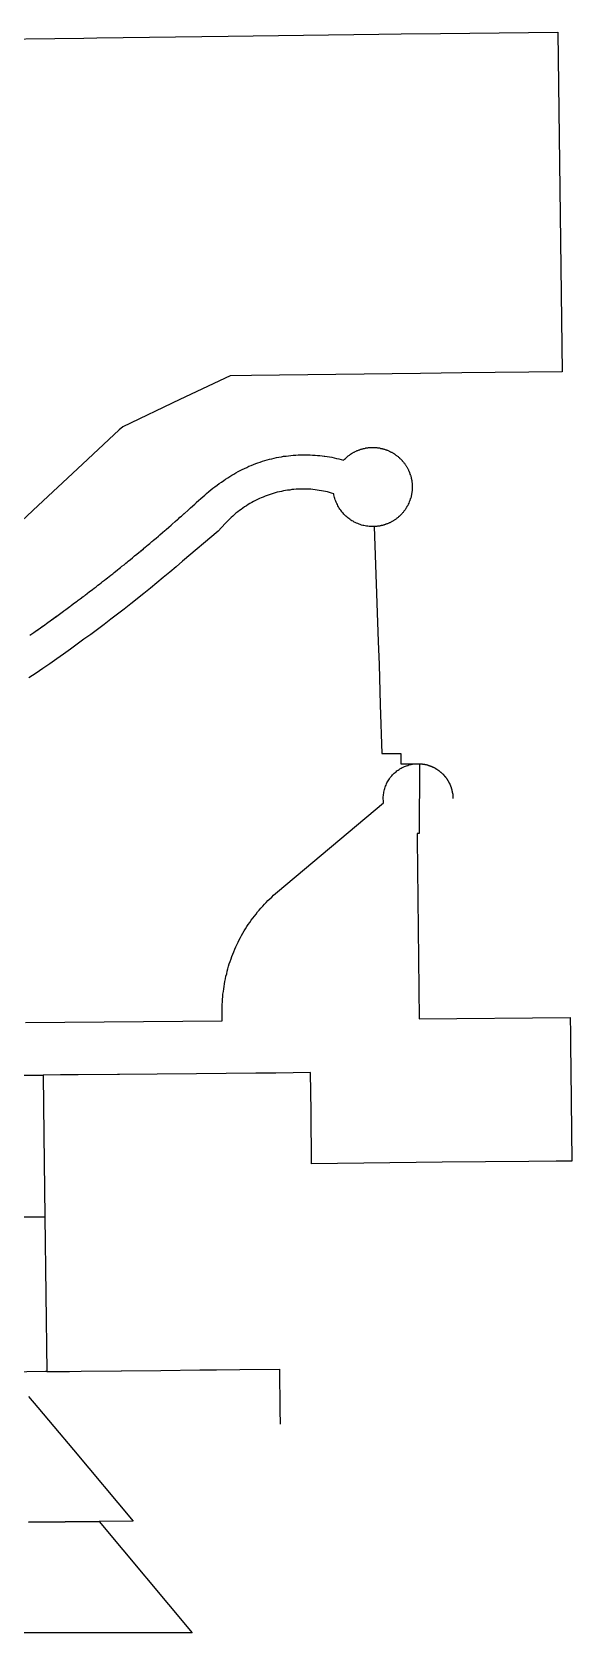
# Model space of a CAD drawing. Extents: x -8 to 2178, y 730 to 2915.
# Drawn here: x 1441 to 2178, y 730 to 2915 of the extents above; entities that cross this region are included whole.
import ezdxf

# ---------------------------------------------------------------- set-up
doc = ezdxf.new("R2010")
doc.units = 0
doc.layers.add('Cadastral_Map', color=7, linetype='CONTINUOUS')

msp = doc.modelspace()

# ---------------------------------------------------------------- linework, layer by layer
at = {"layer": 'Cadastral_Map', "color": 7}
for points in [[(1351.9495, 2904.7356), (1511.553, 2906.6556), (1529.0733, 2906.8956), (1708.5972, 2909.2956), (1914.2817, 2911.9356), (1944.7624, 2912.4156), (1998.5236, 2912.8956), (2158.6071, 2915.0557), (2164.6072, 2451.3732), (2027.8042, 2449.6932), (1970.923, 2448.9732), (1855.7205, 2447.5331), (1740.5179, 2446.0931), (1710.9973, 2445.8531), (1642.3558, 2413.213), (1564.5941, 2376.2528), (1559.794, 2371.9327), (1502.6728, 2318.6525), (1448.9116, 2268.7322), (1396.1104, 2219.5319)], [(1437.6313, 2091.6112), (1442.9115, 2095.2113), (1446.7515, 2098.0913), (1452.2717, 2101.9313), (1456.1117, 2104.5713), (1462.1119, 2108.8913), (1465.2319, 2111.0513), (1474.3521, 2117.7714), (1483.4723, 2124.2514), (1483.7123, 2124.4914), (1484.1923, 2124.9714), (1486.8324, 2126.8914), (1492.3525, 2130.9714), (1493.0725, 2131.4514), (1494.0326, 2132.1714), (1496.9126, 2134.3315), (1501.4727, 2137.6915), (1502.6728, 2138.4115), (1503.6328, 2139.3715), (1506.5128, 2141.5315), (1510.3529, 2144.4115), (1512.033, 2145.6115), (1513.473, 2146.5715), (1515.873, 2148.7315), (1519.2331, 2151.1316), (1521.1532, 2152.5716), (1523.0732, 2154.0116), (1525.2332, 2155.6916), (1528.1133, 2157.8516), (1530.5134, 2159.7716), (1532.6734, 2161.4516), (1534.8334, 2163.1316), (1536.9935, 2164.8116), (1539.3936, 2166.7316), (1541.7936, 2168.4116), (1543.7137, 2170.0917), (1545.8737, 2171.7717), (1548.2738, 2173.6917), (1550.9138, 2175.6117), (1552.5938, 2177.0517), (1554.5139, 2178.7317), (1557.1539, 2180.8917), (1559.794, 2182.8117), (1561.474, 2184.2517), (1563.3941, 2185.6917), (1566.2741, 2187.8517), (1568.9142, 2190.0118), (1570.3542, 2191.4518), (1572.0343, 2192.6518), (1574.9143, 2195.0518), (1577.7944, 2197.4518), (1579.2344, 2198.6518), (1580.6744, 2199.8518), (1583.7945, 2202.2518), (1586.6746, 2204.6518), (1588.1146, 2205.8518), (1589.3146, 2207.0519), (1592.6747, 2209.6919), (1595.5548, 2212.0919), (1596.7548, 2213.0519), (1597.9548, 2214.0119), (1601.3149, 2216.8919), (1604.435, 2219.5319), (1605.395, 2220.4919), (1606.595, 2221.2119), (1610.1951, 2224.3319), (1613.3152, 2226.972), (1614.0352, 2227.692), (1614.9952, 2228.652), (1618.8353, 2231.772), (1621.9554, 2234.412), (1622.6754, 2235.132), (1623.6354, 2235.852), (1627.4755, 2239.212), (1630.5955, 2242.092), (1631.3156, 2242.572), (1632.0356, 2243.292), (1636.1157, 2246.6521), (1639.4757, 2249.7721), (1639.9558, 2250.2521), (1640.4358, 2250.4921), (1642.5958, 2252.6521), (1644.7559, 2254.3321), (1646.9159, 2256.2521), (1648.1159, 2257.2121), (1648.3559, 2257.6921), (1648.8359, 2257.9321), (1653.636, 2262.2521), (1656.7561, 2265.1322), (1657.2361, 2265.3722), (1662.7562, 2270.4122), (1665.3963, 2272.8122), (1673.7965, 2280.4922), (1676.4365, 2282.8923), (1679.0766, 2285.2923), (1681.9567, 2287.6923), (1684.5967, 2290.0923), (1687.4768, 2292.2523), (1690.3568, 2294.4123), (1693.2369, 2296.5723), (1696.357, 2298.7323), (1699.237, 2300.6524), (1702.3571, 2302.8124), (1704.9972, 2304.7324), (1707.8772, 2306.4124), (1710.5173, 2308.3324), (1713.3974, 2310.0124), (1716.2774, 2311.6924), (1719.1575, 2313.3724), (1722.0375, 2315.0524), (1724.9176, 2316.4924), (1727.7977, 2317.9324), (1730.6777, 2319.3725), (1733.7978, 2320.8125), (1736.6779, 2322.2525), (1739.7979, 2323.4525), (1742.918, 2324.6525), (1746.0381, 2325.8525), (1749.1581, 2327.0525), (1752.2782, 2328.0125), (1755.3983, 2329.2125), (1758.5183, 2330.1725), (1761.6384, 2330.8925), (1764.9985, 2331.8525), (1767.8785, 2332.5725), (1771.2386, 2333.2925), (1774.5987, 2334.0125), (1777.7188, 2334.7325), (1781.0788, 2335.2125), (1784.1989, 2335.9325), (1787.559, 2336.1725), (1790.919, 2336.6525), (1794.0391, 2337.1325), (1797.3992, 2337.3726), (1800.7593, 2337.6126), (1804.1193, 2337.8526), (1807.2394, 2337.8526), (1810.5995, 2337.8526), (1813.9595, 2338.0926), (1817.3196, 2337.8526), (1820.4397, 2337.8526), (1823.7998, 2337.6126), (1827.1598, 2337.3726), (1830.5199, 2337.1325), (1833.64, 2336.8925), (1837, 2336.4125), (1839.6401, 2336.1725), (1840.3601, 2335.9325), (1843.4802, 2335.4525), (1846.8403, 2334.9725), (1849.9603, 2334.4925), (1853.3204, 2333.7725), (1856.4405, 2333.0525), (1859.8005, 2332.3325), (1862.9206, 2331.3725), (1866.0407, 2330.4125), (1867.2407, 2331.8525), (1868.6807, 2333.0525), (1869.8808, 2334.2525), (1871.3208, 2335.4525), (1872.5208, 2336.4125), (1873.9609, 2337.6126), (1874.6809, 2338.0926), (1875.4009, 2338.5726), (1876.8409, 2339.5326), (1878.5209, 2340.4926), (1879.241, 2340.9726), (1879.961, 2341.4526), (1880.681, 2341.6926), (1881.641, 2342.1726), (1882.121, 2342.4126), (1883.081, 2342.8926), (1883.8011, 2343.1326), (1884.7611, 2343.6126), (1885.4811, 2343.8526), (1886.4411, 2344.3326), (1887.1611, 2344.5726), (1888.1212, 2344.8126), (1888.8412, 2345.2926), (1889.8012, 2345.5326), (1890.5212, 2345.7726), (1891.4812, 2346.0126), (1892.2012, 2346.2526), (1893.1613, 2346.4926), (1893.8813, 2346.7326), (1894.8413, 2346.7326), (1895.8013, 2346.9726), (1896.5213, 2347.2126), (1897.4814, 2347.2126), (1898.4414, 2347.4526), (1899.1614, 2347.4526), (1900.1214, 2347.6926), (1900.8414, 2347.6926), (1901.8015, 2347.6926), (1902.7615, 2347.9326), (1903.7215, 2347.9326), (1904.4415, 2347.9326), (1905.4015, 2347.9326), (1906.3616, 2347.9326), (1907.0816, 2347.9326), (1908.0416, 2347.9326), (1909.0016, 2347.9326), (1909.7216, 2347.6926), (1910.6817, 2347.6926), (1911.6417, 2347.6926), (1912.3617, 2347.4526), (1913.3217, 2347.4526), (1914.2817, 2347.2126), (1915.0017, 2347.2126), (1915.9618, 2346.9726), (1916.6818, 2346.7326), (1917.6418, 2346.7326), (1918.6018, 2346.4926), (1919.3218, 2346.2526), (1920.2819, 2346.0126), (1921.0019, 2345.7726), (1921.9619, 2345.5326), (1922.9219, 2345.2926), (1923.6419, 2344.8126), (1924.602, 2344.5726), (1925.322, 2344.3326), (1926.042, 2344.0926), (1926.762, 2343.6126), (1927.722, 2343.3726), (1928.442, 2342.8926), (1929.4021, 2342.6526), (1930.1221, 2342.1726), (1930.8421, 2341.6926), (1931.8021, 2341.4526), (1932.5221, 2340.9726), (1933.2421, 2340.4926), (1933.9622, 2340.0126), (1934.6822, 2339.5326), (1935.4022, 2339.0526), (1936.1222, 2338.5726), (1937.0822, 2338.0926), (1937.5622, 2337.6126), (1938.2823, 2337.1325), (1939.0023, 2336.4125), (1939.7223, 2335.9325), (1940.4423, 2335.4525), (1941.1623, 2334.7325), (1941.8823, 2334.2525), (1942.3623, 2333.5325), (1943.0824, 2333.0525), (1943.8024, 2332.3325), (1944.2824, 2331.8525), (1945.0024, 2331.1325), (1945.4824, 2330.4125), (1946.2024, 2329.9325), (1946.6824, 2329.2125), (1947.4025, 2328.4925), (1947.8825, 2327.7725), (1948.3625, 2327.0525), (1949.0825, 2326.3325), (1949.5625, 2325.6125), (1950.0425, 2324.8925), (1950.5225, 2324.1725), (1951.0025, 2323.4525), (1951.4825, 2322.7325), (1951.9626, 2322.0125), (1952.4426, 2321.2925), (1952.9226, 2320.5725), (1953.4026, 2319.6125), (1953.6426, 2318.8925), (1954.1226, 2318.1724), (1954.6026, 2317.4524), (1954.8426, 2316.4924), (1955.3226, 2315.7724), (1955.5626, 2315.0524), (1956.0426, 2314.0924), (1956.2826, 2313.3724), (1956.5227, 2312.4124), (1956.7627, 2311.6924), (1957.2427, 2310.7324), (1957.4827, 2310.0124), (1957.7227, 2309.0524), (1957.9627, 2308.3324), (1958.2027, 2307.3724), (1958.4427, 2306.6524), (1958.4427, 2305.6924), (1958.6827, 2304.7324), (1958.9227, 2304.0124), (1959.1627, 2303.0524), (1959.1627, 2302.0924), (1959.4027, 2301.3724), (1959.4027, 2300.4124), (1959.6427, 2299.6923), (1959.6427, 2298.7323), (1959.6427, 2297.7723), (1959.6427, 2296.8123), (1959.8827, 2296.0923), (1959.8827, 2295.1323), (1959.8827, 2294.1723), (1959.8827, 2293.4523), (1959.8827, 2292.4923), (1959.8827, 2291.5323), (1959.6427, 2290.8123), (1959.6427, 2289.8523), (1959.6427, 2288.8923), (1959.6427, 2288.1723), (1959.4027, 2287.2123), (1959.4027, 2286.2523), (1959.1627, 2285.5323), (1958.9227, 2284.5723), (1958.9227, 2283.8523), (1958.6827, 2282.8923), (1958.4427, 2281.9323), (1958.2027, 2281.2122), (1958.2027, 2280.2522), (1957.9627, 2279.2922), (1957.7227, 2278.5722), (1957.2427, 2277.6122), (1957.0027, 2276.8922), (1956.7627, 2275.9322), (1956.5227, 2275.2122), (1956.2826, 2274.4922), (1955.8026, 2273.5322), (1955.0826, 2272.0922), (1954.3626, 2270.4122), (1953.6426, 2268.7322), (1952.6826, 2267.2922), (1951.9626, 2265.8522), (1951.7225, 2265.3722), (1951.0025, 2264.1722), (1950.5225, 2263.6922), (1950.0425, 2262.7322), (1949.5625, 2262.2521), (1948.8425, 2261.2921), (1948.3625, 2260.8121), (1947.8825, 2260.0921), (1947.4025, 2259.3721), (1946.6824, 2258.6521), (1946.2024, 2257.9321), (1945.4824, 2257.2121), (1945.0024, 2256.7321), (1944.2824, 2256.0121), (1943.8024, 2255.5321), (1943.0824, 2254.8121), (1942.3623, 2254.3321), (1941.6423, 2253.6121), (1941.1623, 2253.1321), (1940.4423, 2252.4121), (1939.7223, 2251.9321), (1939.0023, 2251.4521), (1938.2823, 2250.7321), (1937.5622, 2250.2521), (1936.8422, 2249.7721), (1936.1222, 2249.2921), (1935.4022, 2248.8121), (1934.6822, 2248.3321), (1933.9622, 2247.8521), (1933.2421, 2247.3721), (1932.5221, 2246.8921), (1931.5621, 2246.4121), (1930.8421, 2246.1721), (1930.1221, 2245.6921), (1929.4021, 2245.2121), (1928.442, 2244.9721), (1927.722, 2244.4921), (1926.762, 2244.2521), (1926.042, 2243.772), (1925.322, 2243.532), (1924.3619, 2243.292), (1923.6419, 2243.052), (1922.6819, 2242.572), (1921.9619, 2242.332), (1921.0019, 2242.092), (1920.2819, 2241.852), (1919.3218, 2241.612), (1918.6018, 2241.372), (1917.6418, 2241.372), (1916.6818, 2241.132), (1915.9618, 2240.892), (1915.0017, 2240.652), (1914.2817, 2240.652), (1913.3217, 2240.412), (1912.3617, 2240.412), (1911.6417, 2240.172), (1910.6817, 2240.172), (1909.7216, 2240.172), (1909.0016, 2239.932), (1908.0416, 2239.932), (1913.3217, 2082.9712), (1914.5217, 2051.771), (1916.2018, 1996.5707), (1918.3618, 1930.0904), (1944.2824, 1930.3304), (1944.2824, 1915.9303), (1965.1628, 1916.1703), (1966.6029, 1916.1703), (1967.3229, 1916.1703), (1968.2829, 1916.1703), (1969.2429, 1916.1703), (1969.9629, 1916.1703), (1969.4829, 1821.1298), (1969.0029, 1821.1298), (1968.5229, 1821.1298), (1967.8029, 1821.1298), (1967.5629, 1821.1298), (1966.8429, 1821.1298), (1966.3629, 1821.1298), (1966.3629, 1813.6897), (1969.4829, 1567.9284), (2175.6474, 1569.8484), (2175.8874, 1548.0083), (2175.8874, 1535.5282), (2176.1274, 1531.9282), (2176.3674, 1497.848), (2178.0475, 1373.7674), (2156.447, 1373.5274), (2119.0062, 1373.2874), (2059.9649, 1372.5674), (2000.9236, 1372.0874), (1822.3597, 1370.1674), (1821.6397, 1441.4477), (1820.9197, 1494.488), (1797.1592, 1494.248), (1773.3987, 1494.008), (1746.2781, 1493.768), (1705.7172, 1493.288), (1665.3963, 1493.048), (1611.3951, 1492.568), (1560.274, 1492.088), (1557.394, 1492.088), (1503.3928, 1491.608), (1479.6322, 1491.368), (1455.8717, 1491.128), (1366.8298, 1490.168)], [(1959.8827, 2293.9323), (1959.8827, 2293.4523), (1959.8827, 2292.4923), (1959.8827, 2291.5323), (1959.6427, 2290.8123), (1959.6427, 2289.8523), (1959.6427, 2289.1323), (1959.6427, 2288.8923), (1959.6427, 2288.1723), (1959.4027, 2287.2123), (1959.4027, 2286.2523), (1959.1627, 2285.5323), (1958.9227, 2284.5723), (1958.9227, 2283.8523), (1958.6827, 2282.8923), (1958.4427, 2281.9323), (1958.2027, 2281.2122), (1958.2027, 2280.2522), (1957.9627, 2279.2922), (1957.7227, 2278.5722), (1957.2427, 2277.6122), (1957.0027, 2276.8922), (1956.7627, 2275.9322), (1956.5227, 2275.2122), (1956.2826, 2274.4922), (1955.8026, 2273.5322), (1955.0826, 2272.0922), (1954.3626, 2270.4122), (1953.6426, 2268.7322), (1952.6826, 2267.2922), (1951.9626, 2265.8522), (1951.7225, 2265.3722), (1951.0025, 2264.1722), (1950.5225, 2263.6922), (1950.0425, 2262.7322), (1949.5625, 2262.2521), (1948.8425, 2261.2921), (1948.3625, 2260.8121), (1947.8825, 2260.0921), (1947.4025, 2259.3721), (1946.6824, 2258.6521), (1946.2024, 2257.9321), (1945.4824, 2257.2121), (1945.0024, 2256.7321), (1944.2824, 2256.0121), (1943.8024, 2255.5321), (1943.0824, 2254.8121), (1942.3623, 2254.3321), (1941.8823, 2253.6121), (1941.6423, 2253.6121), (1941.1623, 2253.1321), (1940.4423, 2252.4121), (1939.7223, 2251.9321), (1939.0023, 2251.4521), (1939.0023, 2251.2121), (1938.2823, 2250.7321), (1937.5622, 2250.2521), (1936.8422, 2249.7721), (1936.1222, 2249.2921), (1935.4022, 2248.8121), (1934.6822, 2248.3321), (1933.9622, 2247.8521), (1933.2421, 2247.3721), (1932.5221, 2246.8921), (1931.8021, 2246.6521), (1931.5621, 2246.4121), (1930.8421, 2246.1721), (1930.1221, 2245.6921), (1929.4021, 2245.2121), (1928.442, 2244.9721), (1927.722, 2244.4921), (1927.002, 2244.2521), (1926.762, 2244.2521), (1926.042, 2243.772), (1925.322, 2243.532), (1925.082, 2243.532), (1924.3619, 2243.292), (1923.6419, 2243.052), (1923.4019, 2242.812), (1922.6819, 2242.572), (1921.9619, 2242.332), (1921.7219, 2242.332), (1921.0019, 2242.092), (1920.2819, 2241.852), (1920.0419, 2241.852), (1919.3218, 2241.612), (1918.6018, 2241.372), (1918.3618, 2241.372), (1917.6418, 2241.372), (1916.9218, 2241.132), (1916.6818, 2241.132), (1915.9618, 2240.892), (1915.2418, 2240.652), (1915.0017, 2240.652), (1914.2817, 2240.652), (1913.3217, 2240.412), (1912.3617, 2240.412), (1911.6417, 2240.172), (1911.4017, 2240.172), (1910.6817, 2240.172), (1909.9616, 2240.172), (1909.7216, 2240.172), (1909.0016, 2239.932), (1908.0416, 2239.932), (1906.1216, 2239.932), (1904.4415, 2239.932), (1902.5215, 2239.932), (1900.8414, 2240.172), (1899.1614, 2240.412), (1897.2414, 2240.652), (1895.5613, 2240.892), (1893.8813, 2241.372), (1892.2012, 2241.612), (1890.5212, 2242.092), (1888.8412, 2242.812), (1887.1611, 2243.292), (1885.4811, 2244.0121), (1883.8011, 2244.7321), (1882.121, 2245.4521), (1880.681, 2246.1721), (1879.001, 2247.1321), (1877.5609, 2247.8521), (1876.1209, 2248.8121), (1874.6809, 2250.0121), (1873.2408, 2250.9721), (1871.8008, 2251.9321), (1870.3608, 2253.1321), (1869.1607, 2254.3321), (1867.9607, 2255.5321), (1866.5207, 2256.7321), (1865.3207, 2258.1721), (1864.3606, 2259.3721), (1863.1606, 2260.8121), (1862.2006, 2262.2521), (1861.0006, 2263.6922), (1860.0405, 2265.1322), (1859.3205, 2266.8122), (1858.3605, 2268.2522), (1857.6405, 2269.9322), (1856.6805, 2271.3722), (1855.9605, 2273.0522), (1855.4804, 2274.7322), (1854.7604, 2276.4122), (1854.2804, 2278.0922), (1853.8004, 2279.7722), (1853.3204, 2281.4523), (1852.8404, 2283.1323), (1852.6004, 2284.8123), (1849.7203, 2285.7723), (1847.0803, 2286.4923), (1844.2002, 2287.2123), (1841.3201, 2287.9323), (1838.6801, 2288.4123), (1835.8, 2288.8923), (1832.92, 2289.3723), (1830.0399, 2289.8523), (1827.1598, 2290.0923), (1824.2798, 2290.5723), (1821.3997, 2290.8123), (1818.5196, 2290.8123), (1815.6396, 2291.0523), (1812.7595, 2291.0523), (1809.8795, 2291.0523), (1806.9994, 2291.0523), (1804.1193, 2290.8123), (1801.2393, 2290.8123), (1798.3592, 2290.5723), (1795.4791, 2290.3323), (1792.5991, 2289.8523), (1789.719, 2289.6123), (1786.839, 2289.1323), (1783.9589, 2288.6523), (1781.0788, 2287.9323), (1778.4388, 2287.4523), (1775.5587, 2286.7323), (1772.6786, 2286.0123), (1770.0386, 2285.0523), (1767.1585, 2284.3323), (1764.5185, 2283.3723), (1761.6384, 2282.4123), (1758.9983, 2281.4523), (1756.3583, 2280.2522), (1753.7182, 2279.2922), (1751.0782, 2278.0922), (1748.4381, 2276.8922), (1745.7981, 2275.4522), (1743.158, 2274.2522), (1740.7579, 2272.8122), (1738.1179, 2271.3722), (1735.7178, 2269.9322), (1733.3178, 2268.2522), (1730.9177, 2266.8122), (1728.5177, 2265.1322), (1726.1176, 2263.4522), (1723.7176, 2261.7721), (1721.5575, 2260.0921), (1719.1575, 2258.1721), (1716.9974, 2256.2521), (1714.8374, 2254.3321), (1712.6773, 2252.4121), (1710.7573, 2250.4921), (1708.5972, 2248.3321), (1706.6772, 2246.4121), (1704.5172, 2244.2521), (1694.6769, 2233.692), (1646.1959, 2192.6518), (1637.3157, 2185.2117), (1628.6755, 2177.7717), (1619.7953, 2170.5717), (1610.9151, 2163.1316), (1602.2749, 2155.9316), (1593.1547, 2148.7315), (1591.4747, 2147.2915), (1584.2745, 2141.5315), (1575.3943, 2134.5715), (1566.2741, 2127.3714), (1557.394, 2120.4114), (1548.2738, 2113.4513), (1539.1536, 2106.4913), (1530.0334, 2099.5313), (1520.6731, 2092.8112), (1511.553, 2086.0912), (1502.1927, 2079.3712), (1493.0725, 2072.6511), (1483.7123, 2065.9311), (1474.3521, 2059.4511), (1464.9919, 2052.731), (1455.3917, 2046.251), (1446.0315, 2039.771), (1436.4313, 2033.5309)], [(1431.6312, 1562.8884), (1700.4371, 1565.2884), (1700.1971, 1577.0485), (1700.1971, 1580.6485), (1700.1971, 1584.2485), (1700.4371, 1587.6085), (1700.6771, 1591.2085), (1700.9171, 1594.8086), (1701.1571, 1598.1686), (1701.3971, 1601.7686), (1701.8771, 1605.1286), (1702.3571, 1608.7286), (1702.8371, 1612.3287), (1703.3171, 1615.6887), (1704.0371, 1619.0487), (1704.7572, 1622.6487), (1705.4772, 1626.0087), (1706.4372, 1629.3688), (1707.1572, 1632.9688), (1708.1172, 1636.3288), (1709.0773, 1639.6888), (1710.0373, 1643.0488), (1711.2373, 1646.4088), (1712.4373, 1649.7689), (1713.6374, 1653.1289), (1714.8374, 1656.2489), (1716.2774, 1659.6089), (1717.4774, 1662.9689), (1718.9175, 1666.0889), (1720.3575, 1669.209), (1722.0375, 1672.569), (1723.4776, 1675.689), (1725.1576, 1678.809), (1726.8376, 1681.929), (1728.5177, 1684.809), (1730.4377, 1687.9291), (1732.1178, 1690.8091), (1734.0378, 1693.9291), (1735.9578, 1696.8091), (1738.1179, 1699.6891), (1740.0379, 1702.5691), (1742.198, 1705.4492), (1744.358, 1708.3292), (1746.5181, 1710.9692), (1748.6781, 1713.8492), (1750.8382, 1716.4892), (1753.2382, 1719.1292), (1755.6383, 1721.7692), (1758.0383, 1724.4093), (1760.4384, 1726.8093), (1762.8384, 1729.4493), (1765.4785, 1731.8493), (1767.8785, 1734.2493), (1770.5186, 1736.6493), (1773.1587, 1739.0493), (1775.7987, 1741.2094), (1920.7619, 1862.65), (1920.5219, 1864.33), (1920.5219, 1866.01), (1920.2819, 1867.69), (1920.2819, 1869.37), (1920.2819, 1871.05), (1920.5219, 1872.7301), (1920.7619, 1874.4101), (1921.0019, 1875.8501), (1921.2419, 1877.5301), (1921.4819, 1879.2101), (1921.9619, 1880.8901), (1922.4419, 1882.3301), (1922.9219, 1884.0101), (1923.4019, 1885.4501), (1924.1219, 1887.1301), (1924.602, 1888.5701), (1925.322, 1890.0101), (1926.282, 1891.4502), (1927.002, 1892.8902), (1927.962, 1894.3302), (1928.922, 1895.7702), (1929.8821, 1897.2102), (1930.8421, 1898.4102), (1931.8021, 1899.6102), (1933.0021, 1901.0502), (1934.2022, 1902.2502), (1935.4022, 1903.2102), (1936.6022, 1904.4102), (1937.8022, 1905.3702), (1939.0023, 1906.5702), (1940.4423, 1907.5302), (1941.8823, 1908.4902), (1943.0824, 1909.2103), (1944.5224, 1910.1702), (1946.2024, 1910.8903), (1947.6424, 1911.6103), (1949.0825, 1912.3303), (1950.5225, 1913.0503), (1952.2026, 1913.5303), (1953.6426, 1914.0103), (1955.3226, 1914.4903), (1957.0027, 1914.9703), (1958.4427, 1915.2103), (1960.1227, 1915.6903), (1961.8028, 1915.9303), (1963.4828, 1915.9303), (1965.1628, 1916.1703), (1966.6029, 1916.1703), (1966.8429, 1916.1703), (1967.3229, 1916.1703), (1967.5629, 1916.1703), (1968.0429, 1916.1703), (1968.2829, 1916.1703), (1968.5229, 1916.1703), (1969.0029, 1916.1703), (1969.4829, 1916.1703), (1969.7229, 1916.1703), (1969.9629, 1916.1703), (1970.2029, 1916.1703), (1970.6829, 1916.1703), (1971.403, 1916.1703), (1971.643, 1915.9303), (1972.123, 1915.9303), (1972.363, 1915.9303), (1973.083, 1915.9303), (1973.323, 1915.9303), (1973.803, 1915.9303), (1974.043, 1915.6903), (1974.763, 1915.6903), (1975.0031, 1915.6903), (1975.4831, 1915.6903), (1975.7231, 1915.4503), (1976.2031, 1915.4503), (1976.4431, 1915.4503), (1976.6831, 1915.4503), (1976.9231, 1915.2103), (1977.1631, 1915.2103), (1977.8831, 1915.2103), (1978.1231, 1914.9703), (1978.3631, 1914.9703), (1978.6031, 1914.9703), (1978.8431, 1914.9703), (1979.5632, 1914.7303), (1979.8032, 1914.7303), (1980.2832, 1914.4903), (1980.5232, 1914.4903), (1981.0032, 1914.2503), (1981.2432, 1914.2503), (1981.4832, 1914.2503), (1981.9632, 1914.0103), (1982.6832, 1913.7703), (1982.9232, 1913.7703), (1983.1632, 1913.7703), (1983.4032, 1913.5303), (1983.6432, 1913.5303), (1984.1232, 1913.2903), (1984.3632, 1913.2903), (1984.6033, 1913.0503), (1985.0833, 1913.0503), (1985.0833, 1912.8103), (1985.8033, 1912.8103), (1986.0433, 1912.5703), (1986.2833, 1912.5703), (1986.5233, 1912.3303), (1986.7633, 1912.3303), (1987.2433, 1912.0903), (1987.4833, 1911.8503), (1987.7233, 1911.8503), (1987.9633, 1911.8503), (1988.2033, 1911.6103), (1988.6833, 1911.3703), (1988.9234, 1911.3703), (1989.1634, 1911.1303), (1989.4034, 1910.8903), (1989.6434, 1910.8903), (1990.1234, 1910.6503), (1990.3634, 1910.4103), (1990.6034, 1910.4103), (1991.0834, 1910.1702), (1991.5634, 1909.9303), (1991.8034, 1909.6902), (1992.0434, 1909.4503), (1992.2834, 1909.4503), (1992.5234, 1909.2103), (1993.0034, 1908.9703), (1993.2435, 1908.7303), (1993.4835, 1908.7303), (1993.7235, 1908.4902), (1993.9635, 1908.4902), (1994.4435, 1908.0102), (1994.6835, 1908.0102), (1994.9235, 1907.7702), (1995.1635, 1907.5302), (1995.4035, 1907.5302), (1995.6435, 1907.0502), (1995.8835, 1907.0502), (1996.1235, 1906.8102), (1996.3635, 1906.8102), (1996.6035, 1906.5702), (1997.0835, 1906.0902), (1997.3235, 1906.0902), (1997.5635, 1905.8502), (1998.0436, 1905.3702), (1998.2836, 1905.1302), (1998.5236, 1904.8902), (1998.7636, 1904.6502), (1999.0036, 1904.6502), (1999.2436, 1904.4102), (1999.4836, 1904.1702), (1999.7236, 1903.9302), (1999.9636, 1903.6902), (2000.2036, 1903.4502), (2000.4436, 1903.2102), (2000.6836, 1902.9702), (2000.9236, 1902.7302), (2001.1636, 1902.4902), (2001.4036, 1902.2502), (2001.6436, 1902.2502), (2001.8836, 1901.7702), (2002.1236, 1901.5302), (2002.3636, 1901.2902), (2002.6037, 1901.2902), (2002.8437, 1901.0502), (2003.0837, 1900.5702), (2003.3237, 1900.3302), (2003.5637, 1900.0902), (2003.5637, 1899.8502), (2003.8037, 1899.6102), (2004.0437, 1899.3702), (2004.2837, 1899.1302), (2004.5237, 1898.8902), (2004.7637, 1898.6502), (2005.0037, 1898.4102), (2005.2437, 1898.1702), (2005.4837, 1897.6902), (2005.7237, 1897.4502), (2005.7237, 1897.2102), (2005.9637, 1897.2102), (2006.2037, 1896.7302), (2006.4437, 1896.4902), (2006.6837, 1896.2502), (2006.6837, 1896.0102), (2006.9237, 1895.7702), (2007.1638, 1895.5302), (2007.4038, 1895.0502), (2007.6438, 1894.8102), (2007.6438, 1894.5702), (2007.8838, 1894.3302), (2008.1238, 1894.0902), (2008.1238, 1893.8502), (2008.3638, 1893.3702), (2008.6038, 1893.1302), (2008.8438, 1892.6502), (2009.0838, 1892.4102), (2009.3238, 1891.9302), (2009.3238, 1891.6902), (2009.5638, 1891.6902), (2009.5638, 1891.2102), (2009.8038, 1890.9702), (2010.0438, 1890.4902), (2010.0438, 1890.2502), (2010.2838, 1890.2502), (2010.5238, 1889.7701), (2010.5238, 1889.2901), (2010.7638, 1889.0501), (2010.7638, 1888.8101), (2011.0038, 1888.5701), (2011.2438, 1888.3301), (2011.2438, 1887.8501), (2011.4838, 1887.6101), (2011.4838, 1887.3701), (2011.7239, 1887.1301), (2011.7239, 1886.8901), (2011.9639, 1886.4101), (2012.2039, 1885.9301), (2012.2039, 1885.6901), (2012.4439, 1885.2101), (2012.4439, 1884.7301), (2012.6839, 1884.4901), (2012.9239, 1884.0101), (2012.9239, 1883.7701), (2013.1639, 1883.2901), (2013.1639, 1883.0501), (2013.1639, 1882.8101), (2013.4039, 1882.5701), (2013.4039, 1882.0901), (2013.6439, 1881.6101), (2013.6439, 1881.3701), (2013.8839, 1880.8901), (2013.8839, 1880.6501), (2013.8839, 1880.1701), (2014.1239, 1879.6901), (2014.1239, 1879.2101), (2014.3639, 1878.9701), (2014.3639, 1878.4901), (2014.3639, 1878.0101), (2014.6039, 1877.7701), (2014.6039, 1877.2901), (2014.6039, 1876.8101), (2014.8439, 1876.3301), (2014.8439, 1876.0901), (2014.8439, 1875.6101), (2014.8439, 1875.1301), (2015.0839, 1874.8901), (2015.0839, 1874.4101), (2015.0839, 1873.9301), (2015.0839, 1873.6901), (2015.0839, 1873.2101), (2015.0839, 1872.7301), (2015.3239, 1872.4901), (2015.3239, 1872.0101), (2015.3239, 1871.5301), (2015.3239, 1871.05), (2015.3239, 1870.81), (2015.3239, 1870.33), (2015.3239, 1869.85), (2015.3239, 1869.37), (2015.3239, 1869.13), (2015.3239, 1868.65)], [(1366.8298, 1490.168), (1455.8717, 1491.128), (1456.8318, 1410.2476), (1458.2718, 1297.687)], [(1366.8298, 1490.168), (1455.8717, 1491.128), (1456.8318, 1410.2476), (1458.2718, 1297.687), (1460.9118, 1086.4858), (1476.5122, 1086.7258), (1484.1923, 1086.7258), (1491.6325, 1086.7258), (1507.4729, 1086.9658), (1562.194, 1087.4458), (1562.6741, 1087.4458), (1616.6752, 1087.9258), (1669.9564, 1088.6458), (1692.5169, 1088.8858), (1724.1976, 1089.1259), (1778.4388, 1089.6059), (1779.1588, 1034.1656), (1779.3988, 1014.4855)], [(1366.8298, 1490.168), (1366.8298, 1296.727), (1458.2718, 1297.687)], [(1435.7113, 881.04473), (1485.6324, 881.28473), (1532.1934, 881.76473), (1659.3962, 729.60392), (1141.2249, 729.60392)]]:
    msp.add_lwpolyline(points, dxfattribs=at)
at = {"layer": 'Cadastral_Map', "color": 1}
for points in [[(1351.9495, 2904.7356), (1511.553, 2906.6556), (1529.0733, 2906.8956), (1708.5972, 2909.2956), (1914.2817, 2911.9356), (1944.7624, 2912.4156), (1998.5236, 2912.8956), (2158.6071, 2915.0557), (2164.6072, 2451.3732), (2027.8042, 2449.6932), (1970.923, 2448.9732), (1855.7205, 2447.5331), (1740.5179, 2446.0931), (1710.9973, 2445.8531), (1642.3558, 2413.213), (1564.5941, 2376.2528), (1559.794, 2371.9327), (1502.6728, 2318.6525), (1448.9116, 2268.7322), (1396.1104, 2219.5319)], [(1437.6313, 2091.6112), (1442.9115, 2095.2113), (1446.7515, 2098.0913), (1452.2717, 2101.9313), (1456.1117, 2104.5713), (1462.1119, 2108.8913), (1465.2319, 2111.0513), (1474.3521, 2117.7714), (1483.4723, 2124.2514), (1483.7123, 2124.4914), (1484.1923, 2124.9714), (1486.8324, 2126.8914), (1492.3525, 2130.9714), (1493.0725, 2131.4514), (1494.0326, 2132.1714), (1496.9126, 2134.3315), (1501.4727, 2137.6915), (1502.6728, 2138.4115), (1503.6328, 2139.3715), (1506.5128, 2141.5315), (1510.3529, 2144.4115), (1512.033, 2145.6115), (1513.473, 2146.5715), (1515.873, 2148.7315), (1519.2331, 2151.1316), (1521.1532, 2152.5716), (1523.0732, 2154.0116), (1525.2332, 2155.6916), (1528.1133, 2157.8516), (1530.5134, 2159.7716), (1532.6734, 2161.4516), (1534.8334, 2163.1316), (1536.9935, 2164.8116), (1539.3936, 2166.7316), (1541.7936, 2168.4116), (1543.7137, 2170.0917), (1545.8737, 2171.7717), (1548.2738, 2173.6917), (1550.9138, 2175.6117), (1552.5938, 2177.0517), (1554.5139, 2178.7317), (1557.1539, 2180.8917), (1559.794, 2182.8117), (1561.474, 2184.2517), (1563.3941, 2185.6917), (1566.2741, 2187.8517), (1568.9142, 2190.0118), (1570.3542, 2191.4518), (1572.0343, 2192.6518), (1574.9143, 2195.0518), (1577.7944, 2197.4518), (1579.2344, 2198.6518), (1580.6744, 2199.8518), (1583.7945, 2202.2518), (1586.6746, 2204.6518), (1588.1146, 2205.8518), (1589.3146, 2207.0519), (1592.6747, 2209.6919), (1595.5548, 2212.0919), (1596.7548, 2213.0519), (1597.9548, 2214.0119), (1601.3149, 2216.8919), (1604.435, 2219.5319), (1605.395, 2220.4919), (1606.595, 2221.2119), (1610.1951, 2224.3319), (1613.3152, 2226.972), (1614.0352, 2227.692), (1614.9952, 2228.652), (1618.8353, 2231.772), (1621.9554, 2234.412), (1622.6754, 2235.132), (1623.6354, 2235.852), (1627.4755, 2239.212), (1630.5955, 2242.092), (1631.3156, 2242.572), (1632.0356, 2243.292), (1636.1157, 2246.6521), (1639.4757, 2249.7721), (1639.9558, 2250.2521), (1640.4358, 2250.4921), (1642.5958, 2252.6521), (1644.7559, 2254.3321), (1646.9159, 2256.2521), (1648.1159, 2257.2121), (1648.3559, 2257.6921), (1648.8359, 2257.9321), (1653.636, 2262.2521), (1656.7561, 2265.1322), (1657.2361, 2265.3722), (1662.7562, 2270.4122), (1665.3963, 2272.8122), (1673.7965, 2280.4922), (1676.4365, 2282.8923), (1679.0766, 2285.2923), (1681.9567, 2287.6923), (1684.5967, 2290.0923), (1687.4768, 2292.2523), (1690.3568, 2294.4123), (1693.2369, 2296.5723), (1696.357, 2298.7323), (1699.237, 2300.6524), (1702.3571, 2302.8124), (1704.9972, 2304.7324), (1707.8772, 2306.4124), (1710.5173, 2308.3324), (1713.3974, 2310.0124), (1716.2774, 2311.6924), (1719.1575, 2313.3724), (1722.0375, 2315.0524), (1724.9176, 2316.4924), (1727.7977, 2317.9324), (1730.6777, 2319.3725), (1733.7978, 2320.8125), (1736.6779, 2322.2525), (1739.7979, 2323.4525), (1742.918, 2324.6525), (1746.0381, 2325.8525), (1749.1581, 2327.0525), (1752.2782, 2328.0125), (1755.3983, 2329.2125), (1758.5183, 2330.1725), (1761.6384, 2330.8925), (1764.9985, 2331.8525), (1767.8785, 2332.5725), (1771.2386, 2333.2925), (1774.5987, 2334.0125), (1777.7188, 2334.7325), (1781.0788, 2335.2125), (1784.1989, 2335.9325), (1787.559, 2336.1725), (1790.919, 2336.6525), (1794.0391, 2337.1325), (1797.3992, 2337.3726), (1800.7593, 2337.6126), (1804.1193, 2337.8526), (1807.2394, 2337.8526), (1810.5995, 2337.8526), (1813.9595, 2338.0926), (1817.3196, 2337.8526), (1820.4397, 2337.8526), (1823.7998, 2337.6126), (1827.1598, 2337.3726), (1830.5199, 2337.1325), (1833.64, 2336.8925), (1837, 2336.4125), (1839.6401, 2336.1725), (1840.3601, 2335.9325), (1843.4802, 2335.4525), (1846.8403, 2334.9725), (1849.9603, 2334.4925), (1853.3204, 2333.7725), (1856.4405, 2333.0525), (1859.8005, 2332.3325), (1862.9206, 2331.3725), (1866.0407, 2330.4125), (1867.2407, 2331.8525), (1868.6807, 2333.0525), (1869.8808, 2334.2525), (1871.3208, 2335.4525), (1872.5208, 2336.4125), (1873.9609, 2337.6126), (1874.6809, 2338.0926), (1875.4009, 2338.5726), (1876.8409, 2339.5326), (1878.5209, 2340.4926), (1879.241, 2340.9726), (1879.961, 2341.4526), (1880.681, 2341.6926), (1881.641, 2342.1726), (1882.121, 2342.4126), (1883.081, 2342.8926), (1883.8011, 2343.1326), (1884.7611, 2343.6126), (1885.4811, 2343.8526), (1886.4411, 2344.3326), (1887.1611, 2344.5726), (1888.1212, 2344.8126), (1888.8412, 2345.2926), (1889.8012, 2345.5326), (1890.5212, 2345.7726), (1891.4812, 2346.0126), (1892.2012, 2346.2526), (1893.1613, 2346.4926), (1893.8813, 2346.7326), (1894.8413, 2346.7326), (1895.8013, 2346.9726), (1896.5213, 2347.2126), (1897.4814, 2347.2126), (1898.4414, 2347.4526), (1899.1614, 2347.4526), (1900.1214, 2347.6926), (1900.8414, 2347.6926), (1901.8015, 2347.6926), (1902.7615, 2347.9326), (1903.7215, 2347.9326), (1904.4415, 2347.9326), (1905.4015, 2347.9326), (1906.3616, 2347.9326), (1907.0816, 2347.9326), (1908.0416, 2347.9326), (1909.0016, 2347.9326), (1909.7216, 2347.6926), (1910.6817, 2347.6926), (1911.6417, 2347.6926), (1912.3617, 2347.4526), (1913.3217, 2347.4526), (1914.2817, 2347.2126), (1915.0017, 2347.2126), (1915.9618, 2346.9726), (1916.6818, 2346.7326), (1917.6418, 2346.7326), (1918.6018, 2346.4926), (1919.3218, 2346.2526), (1920.2819, 2346.0126), (1921.0019, 2345.7726), (1921.9619, 2345.5326), (1922.9219, 2345.2926), (1923.6419, 2344.8126), (1924.602, 2344.5726), (1925.322, 2344.3326), (1926.042, 2344.0926), (1926.762, 2343.6126), (1927.722, 2343.3726), (1928.442, 2342.8926), (1929.4021, 2342.6526), (1930.1221, 2342.1726), (1930.8421, 2341.6926), (1931.8021, 2341.4526), (1932.5221, 2340.9726), (1933.2421, 2340.4926), (1933.9622, 2340.0126), (1934.6822, 2339.5326), (1935.4022, 2339.0526), (1936.1222, 2338.5726), (1937.0822, 2338.0926), (1937.5622, 2337.6126), (1938.2823, 2337.1325), (1939.0023, 2336.4125), (1939.7223, 2335.9325), (1940.4423, 2335.4525), (1941.1623, 2334.7325), (1941.8823, 2334.2525), (1942.3623, 2333.5325), (1943.0824, 2333.0525), (1943.8024, 2332.3325), (1944.2824, 2331.8525), (1945.0024, 2331.1325), (1945.4824, 2330.4125), (1946.2024, 2329.9325), (1946.6824, 2329.2125), (1947.4025, 2328.4925), (1947.8825, 2327.7725), (1948.3625, 2327.0525), (1949.0825, 2326.3325), (1949.5625, 2325.6125), (1950.0425, 2324.8925), (1950.5225, 2324.1725), (1951.0025, 2323.4525), (1951.4825, 2322.7325), (1951.9626, 2322.0125), (1952.4426, 2321.2925), (1952.9226, 2320.5725), (1953.4026, 2319.6125), (1953.6426, 2318.8925), (1954.1226, 2318.1724), (1954.6026, 2317.4524), (1954.8426, 2316.4924), (1955.3226, 2315.7724), (1955.5626, 2315.0524), (1956.0426, 2314.0924), (1956.2826, 2313.3724), (1956.5227, 2312.4124), (1956.7627, 2311.6924), (1957.2427, 2310.7324), (1957.4827, 2310.0124), (1957.7227, 2309.0524), (1957.9627, 2308.3324), (1958.2027, 2307.3724), (1958.4427, 2306.6524), (1958.4427, 2305.6924), (1958.6827, 2304.7324), (1958.9227, 2304.0124), (1959.1627, 2303.0524), (1959.1627, 2302.0924), (1959.4027, 2301.3724), (1959.4027, 2300.4124), (1959.6427, 2299.6923), (1959.6427, 2298.7323), (1959.6427, 2297.7723), (1959.6427, 2296.8123), (1959.8827, 2296.0923), (1959.8827, 2295.1323), (1959.8827, 2294.1723), (1959.8827, 2293.4523), (1959.8827, 2292.4923), (1959.8827, 2291.5323), (1959.6427, 2290.8123), (1959.6427, 2289.8523), (1959.6427, 2288.8923), (1959.6427, 2288.1723), (1959.4027, 2287.2123), (1959.4027, 2286.2523), (1959.1627, 2285.5323), (1958.9227, 2284.5723), (1958.9227, 2283.8523), (1958.6827, 2282.8923), (1958.4427, 2281.9323), (1958.2027, 2281.2122), (1958.2027, 2280.2522), (1957.9627, 2279.2922), (1957.7227, 2278.5722), (1957.2427, 2277.6122), (1957.0027, 2276.8922), (1956.7627, 2275.9322), (1956.5227, 2275.2122), (1956.2826, 2274.4922), (1955.8026, 2273.5322), (1955.0826, 2272.0922), (1954.3626, 2270.4122), (1953.6426, 2268.7322), (1952.6826, 2267.2922), (1951.9626, 2265.8522), (1951.7225, 2265.3722), (1951.0025, 2264.1722), (1950.5225, 2263.6922), (1950.0425, 2262.7322), (1949.5625, 2262.2521), (1948.8425, 2261.2921), (1948.3625, 2260.8121), (1947.8825, 2260.0921), (1947.4025, 2259.3721), (1946.6824, 2258.6521), (1946.2024, 2257.9321), (1945.4824, 2257.2121), (1945.0024, 2256.7321), (1944.2824, 2256.0121), (1943.8024, 2255.5321), (1943.0824, 2254.8121), (1942.3623, 2254.3321), (1941.6423, 2253.6121), (1941.1623, 2253.1321), (1940.4423, 2252.4121), (1939.7223, 2251.9321), (1939.0023, 2251.4521), (1938.2823, 2250.7321), (1937.5622, 2250.2521), (1936.8422, 2249.7721), (1936.1222, 2249.2921), (1935.4022, 2248.8121), (1934.6822, 2248.3321), (1933.9622, 2247.8521), (1933.2421, 2247.3721), (1932.5221, 2246.8921), (1931.5621, 2246.4121), (1930.8421, 2246.1721), (1930.1221, 2245.6921), (1929.4021, 2245.2121), (1928.442, 2244.9721), (1927.722, 2244.4921), (1926.762, 2244.2521), (1926.042, 2243.772), (1925.322, 2243.532), (1924.3619, 2243.292), (1923.6419, 2243.052), (1922.6819, 2242.572), (1921.9619, 2242.332), (1921.0019, 2242.092), (1920.2819, 2241.852), (1919.3218, 2241.612), (1918.6018, 2241.372), (1917.6418, 2241.372), (1916.6818, 2241.132), (1915.9618, 2240.892), (1915.0017, 2240.652), (1914.2817, 2240.652), (1913.3217, 2240.412), (1912.3617, 2240.412), (1911.6417, 2240.172), (1910.6817, 2240.172), (1909.7216, 2240.172), (1909.0016, 2239.932), (1908.0416, 2239.932), (1913.3217, 2082.9712), (1914.5217, 2051.771), (1916.2018, 1996.5707), (1918.3618, 1930.0904), (1944.2824, 1930.3304), (1944.2824, 1915.9303), (1965.1628, 1916.1703), (1966.6029, 1916.1703), (1967.3229, 1916.1703), (1968.2829, 1916.1703), (1969.2429, 1916.1703), (1969.9629, 1916.1703), (1969.4829, 1821.1298), (1969.0029, 1821.1298), (1968.5229, 1821.1298), (1967.8029, 1821.1298), (1967.5629, 1821.1298), (1966.8429, 1821.1298), (1966.3629, 1821.1298), (1966.3629, 1813.6897), (1969.4829, 1567.9284), (2175.6474, 1569.8484), (2175.8874, 1548.0083), (2175.8874, 1535.5282), (2176.1274, 1531.9282), (2176.3674, 1497.848), (2178.0475, 1373.7674), (2156.447, 1373.5274), (2119.0062, 1373.2874), (2059.9649, 1372.5674), (2000.9236, 1372.0874), (1822.3597, 1370.1674), (1821.6397, 1441.4477), (1820.9197, 1494.488), (1797.1592, 1494.248), (1773.3987, 1494.008), (1746.2781, 1493.768), (1705.7172, 1493.288), (1665.3963, 1493.048), (1611.3951, 1492.568), (1560.274, 1492.088), (1557.394, 1492.088), (1503.3928, 1491.608), (1479.6322, 1491.368), (1455.8717, 1491.128), (1366.8298, 1490.168)], [(1435.9513, 1052.6457), (1448.6716, 1037.5256), (1470.5121, 1011.3654), (1497.1526, 979.68526), (1578.7544, 882.24474), (1532.1934, 881.76473), (1485.6324, 881.28473), (1435.7113, 881.04473)], [(1435.7113, 881.04473), (1485.6324, 881.28473), (1532.1934, 881.76473), (1659.3962, 729.60392), (1141.2249, 729.60392)]]:
    msp.add_lwpolyline(points, dxfattribs=at)
at = {"layer": 'Cadastral_Map', "color": 2}
msp.add_lwpolyline([(1437.6313, 2091.8512), (1442.9115, 2095.2113), (1446.7515, 2098.0913), (1446.9915, 2098.0913), (1452.2717, 2101.9313), (1455.8717, 2104.5713), (1456.1117, 2104.5713), (1462.1119, 2108.8913), (1465.2319, 2111.0513), (1474.1121, 2117.5314), (1474.3521, 2117.7714), (1483.4723, 2124.2514), (1483.7123, 2124.4914), (1484.1923, 2124.9714), (1486.8324, 2126.8914), (1492.3525, 2130.9714), (1493.0725, 2131.4514), (1494.0326, 2132.1714), (1496.9126, 2134.3315), (1501.4727, 2137.6915), (1502.6728, 2138.4115), (1503.6328, 2139.3715), (1506.5128, 2141.5315), (1510.3529, 2144.4115), (1512.033, 2145.6115), (1513.473, 2146.5715), (1515.873, 2148.7315), (1519.2331, 2151.1316), (1521.1532, 2152.5716), (1523.0732, 2154.0116), (1525.2332, 2155.6916), (1528.1133, 2157.8516), (1530.5134, 2159.7716), (1532.6734, 2161.4516), (1534.8334, 2163.1316), (1536.9935, 2164.8116), (1539.3936, 2166.7316), (1541.7936, 2168.4116), (1543.7137, 2170.0917), (1545.8737, 2171.7717), (1548.2738, 2173.6917), (1550.9138, 2175.6117), (1552.5938, 2177.0517), (1554.5139, 2178.7317), (1557.1539, 2180.8917), (1559.794, 2182.8117), (1561.474, 2184.2517), (1563.3941, 2185.6917), (1566.2741, 2187.8517), (1568.9142, 2190.0118), (1570.3542, 2191.4518), (1572.0343, 2192.6518), (1574.9143, 2195.0518), (1577.7944, 2197.4518), (1579.2344, 2198.6518), (1580.6744, 2199.8518), (1583.7945, 2202.2518), (1586.6746, 2204.6518), (1588.1146, 2205.8518), (1589.3146, 2206.8119), (1589.5547, 2207.0519), (1592.6747, 2209.6919), (1592.9147, 2209.9319), (1595.5548, 2212.0919), (1596.7548, 2213.0519), (1597.9548, 2214.0119), (1601.3149, 2216.8919), (1604.435, 2219.5319), (1605.395, 2220.4919), (1606.595, 2221.2119), (1610.1951, 2224.3319), (1613.3152, 2226.972), (1614.0352, 2227.692), (1614.9952, 2228.652), (1618.8353, 2231.772), (1621.9554, 2234.412), (1622.6754, 2235.132), (1623.6354, 2235.852), (1627.4755, 2239.212), (1630.5955, 2242.092), (1631.3156, 2242.572), (1632.0356, 2243.292), (1636.1157, 2246.6521), (1639.4757, 2249.7721), (1639.9558, 2250.2521), (1640.4358, 2250.4921), (1642.5958, 2252.6521), (1644.7559, 2254.3321), (1646.9159, 2256.2521), (1647.8759, 2257.2121), (1648.1159, 2257.2121), (1648.1159, 2257.4521), (1648.3559, 2257.6921), (1648.8359, 2257.9321), (1653.636, 2262.2521), (1656.5161, 2265.1322), (1656.7561, 2265.1322), (1657.2361, 2265.3722), (1662.7562, 2270.4122), (1665.1563, 2272.8122), (1665.3963, 2272.8122), (1665.3963, 2273.0522), (1673.7965, 2280.4922), (1676.4365, 2282.8923), (1679.0766, 2285.2923), (1681.9567, 2287.6923), (1684.5967, 2290.0923), (1687.4768, 2292.2523), (1690.3568, 2294.4123), (1693.2369, 2296.5723), (1696.357, 2298.7323), (1699.237, 2300.6524), (1702.3571, 2302.8124), (1704.9972, 2304.7324), (1707.8772, 2306.4124), (1710.5173, 2308.3324), (1713.3974, 2310.0124), (1716.2774, 2311.6924), (1719.1575, 2313.3724), (1722.0375, 2315.0524), (1724.9176, 2316.4924), (1727.7977, 2317.9324), (1730.6777, 2319.3725), (1733.7978, 2320.8125), (1736.6779, 2322.2525), (1739.7979, 2323.4525), (1742.918, 2324.6525), (1746.0381, 2325.8525), (1749.1581, 2327.0525), (1752.2782, 2328.0125), (1755.3983, 2329.2125), (1758.5183, 2330.1725), (1761.6384, 2330.8925), (1764.9985, 2331.8525), (1767.8785, 2332.5725), (1768.1185, 2332.5725), (1771.2386, 2333.2925), (1774.5987, 2334.0125), (1777.7188, 2334.7325), (1781.0788, 2335.2125), (1784.1989, 2335.9325), (1787.559, 2336.1725), (1790.919, 2336.6525), (1794.0391, 2337.1325), (1797.3992, 2337.3726), (1800.7593, 2337.6126), (1804.1193, 2337.8526), (1807.2394, 2337.8526), (1810.5995, 2337.8526), (1813.9595, 2338.0926), (1817.3196, 2337.8526), (1820.4397, 2337.8526), (1823.7998, 2337.6126), (1827.1598, 2337.3726), (1830.5199, 2337.1325), (1833.64, 2336.8925), (1837, 2336.4125), (1839.6401, 2336.1725), (1840.3601, 2335.9325), (1843.4802, 2335.4525), (1846.8403, 2334.9725), (1849.9603, 2334.4925), (1853.3204, 2333.7725), (1856.4405, 2333.0525), (1859.8005, 2332.3325), (1862.9206, 2331.3725), (1866.0407, 2330.4125), (1867.2407, 2331.8525), (1868.6807, 2333.0525), (1869.8808, 2334.2525), (1871.3208, 2335.4525), (1872.5208, 2336.4125), (1873.9609, 2337.6126), (1874.6809, 2338.0926), (1875.4009, 2338.5726), (1876.8409, 2339.5326), (1878.5209, 2340.4926), (1879.241, 2340.9726), (1879.961, 2341.4526), (1880.681, 2341.6926), (1881.641, 2342.1726), (1882.121, 2342.4126), (1883.081, 2342.8926), (1883.8011, 2343.1326), (1884.7611, 2343.6126), (1885.4811, 2343.8526), (1886.4411, 2344.3326), (1887.1611, 2344.5726), (1888.1212, 2344.8126), (1888.8412, 2345.2926), (1889.8012, 2345.5326), (1890.5212, 2345.7726), (1891.4812, 2346.0126), (1892.2012, 2346.2526), (1893.1613, 2346.4926), (1893.8813, 2346.7326), (1894.8413, 2346.7326), (1895.8013, 2346.9726), (1896.5213, 2347.2126), (1897.4814, 2347.2126), (1898.4414, 2347.4526), (1899.1614, 2347.4526), (1900.1214, 2347.6926), (1900.8414, 2347.6926), (1901.8015, 2347.6926), (1902.7615, 2347.9326), (1903.7215, 2347.9326), (1904.4415, 2347.9326), (1905.4015, 2347.9326), (1906.3616, 2347.9326), (1907.0816, 2347.9326), (1908.0416, 2347.9326), (1909.0016, 2347.9326), (1909.7216, 2347.6926), (1910.6817, 2347.6926), (1911.6417, 2347.6926), (1912.3617, 2347.4526), (1913.3217, 2347.4526), (1914.2817, 2347.2126), (1915.0017, 2347.2126), (1915.9618, 2346.9726), (1916.6818, 2346.7326), (1917.6418, 2346.7326), (1918.6018, 2346.4926), (1919.3218, 2346.2526), (1920.2819, 2346.0126), (1921.0019, 2345.7726), (1921.9619, 2345.5326), (1922.9219, 2345.2926), (1923.6419, 2344.8126), (1924.3619, 2344.5726), (1924.602, 2344.5726), (1925.322, 2344.3326), (1926.042, 2344.0926), (1926.762, 2343.8526), (1927.002, 2343.6126), (1927.722, 2343.3726), (1928.442, 2342.8926), (1929.4021, 2342.6526), (1930.1221, 2342.1726), (1930.8421, 2341.6926), (1931.0821, 2341.6926), (1931.8021, 2341.4526), (1932.5221, 2340.9726), (1933.2421, 2340.4926), (1933.9622, 2340.0126), (1934.6822, 2339.5326), (1935.4022, 2339.0526), (1935.6422, 2339.0526), (1936.1222, 2338.5726), (1936.8422, 2338.0926), (1937.0822, 2338.0926), (1937.5622, 2337.6126), (1938.2823, 2337.1325), (1938.5223, 2337.1325), (1939.0023, 2336.4125), (1939.7223, 2335.9325), (1940.4423, 2335.4525), (1941.1623, 2334.7325), (1941.8823, 2334.2525), (1942.3623, 2333.7725), (1942.6023, 2333.5325), (1943.0824, 2333.0525), (1943.8024, 2332.3325), (1944.2824, 2331.8525), (1945.0024, 2331.1325), (1945.4824, 2330.4125), (1946.2024, 2329.9325), (1946.2024, 2329.6925), (1946.6824, 2329.2125), (1947.4025, 2328.4925), (1947.8825, 2327.7725), (1948.3625, 2327.0525), (1949.0825, 2326.3325), (1949.5625, 2325.6125), (1950.0425, 2324.8925), (1950.5225, 2324.1725), (1951.0025, 2323.4525), (1951.4825, 2322.7325), (1951.9626, 2322.0125), (1952.4426, 2321.2925), (1952.9226, 2320.5725), (1953.1626, 2319.8525), (1953.4026, 2319.6125), (1953.6426, 2318.8925), (1954.1226, 2318.1724), (1954.6026, 2317.4524), (1954.8426, 2316.7324), (1954.8426, 2316.4924), (1955.3226, 2315.7724), (1955.5626, 2315.0524), (1955.5626, 2314.8124), (1956.0426, 2314.0924), (1956.2826, 2313.3724), (1956.2826, 2313.1324), (1956.5227, 2312.4124), (1956.7627, 2311.6924), (1957.0027, 2311.6924), (1957.2427, 2310.7324), (1957.4827, 2310.0124), (1957.7227, 2309.0524), (1957.9627, 2308.3324), (1957.9627, 2308.0924), (1958.2027, 2307.3724), (1958.4427, 2306.6524), (1958.4427, 2306.4124), (1958.4427, 2305.6924), (1958.6827, 2304.9724), (1958.6827, 2304.7324), (1958.9227, 2304.0124), (1959.1627, 2303.0524), (1959.1627, 2302.0924), (1959.4027, 2301.3724), (1959.4027, 2300.4124), (1959.6427, 2299.6923), (1959.6427, 2299.4523), (1959.6427, 2298.7323), (1959.6427, 2297.7723), (1959.6427, 2296.8123), (1959.8827, 2296.0923), (1959.8827, 2295.1323), (1959.8827, 2294.4123), (1959.8827, 2294.1723), (1959.8827, 2293.9323)], dxfattribs=at)
at = {"layer": 'Cadastral_Map', "color": 1}
for points in [[(1293.1482, 1489.448), (1366.8298, 1490.168), (1366.8298, 1296.727), (1458.2718, 1297.687), (1460.9118, 1086.4858), (1458.9918, 1086.4858), (1408.1107, 1085.7658), (1337.0691, 1170.7263), (1337.5492, 1222.0866), (1338.0292, 1269.6068), (1338.5092, 1317.1271), (1295.3082, 1316.8871), (1293.6282, 1451.5278), (1293.1482, 1489.448), (1293.1482, 1489.448)], [(1366.8298, 1296.727), (1366.8298, 1490.168), (1455.8717, 1491.128), (1456.8318, 1410.2476), (1458.2718, 1297.687), (1366.8298, 1296.727), (1366.8298, 1296.727)]]:
    msp.add_lwpolyline(points, close=True, dxfattribs=at)

doc.saveas('drawing.dxf')
